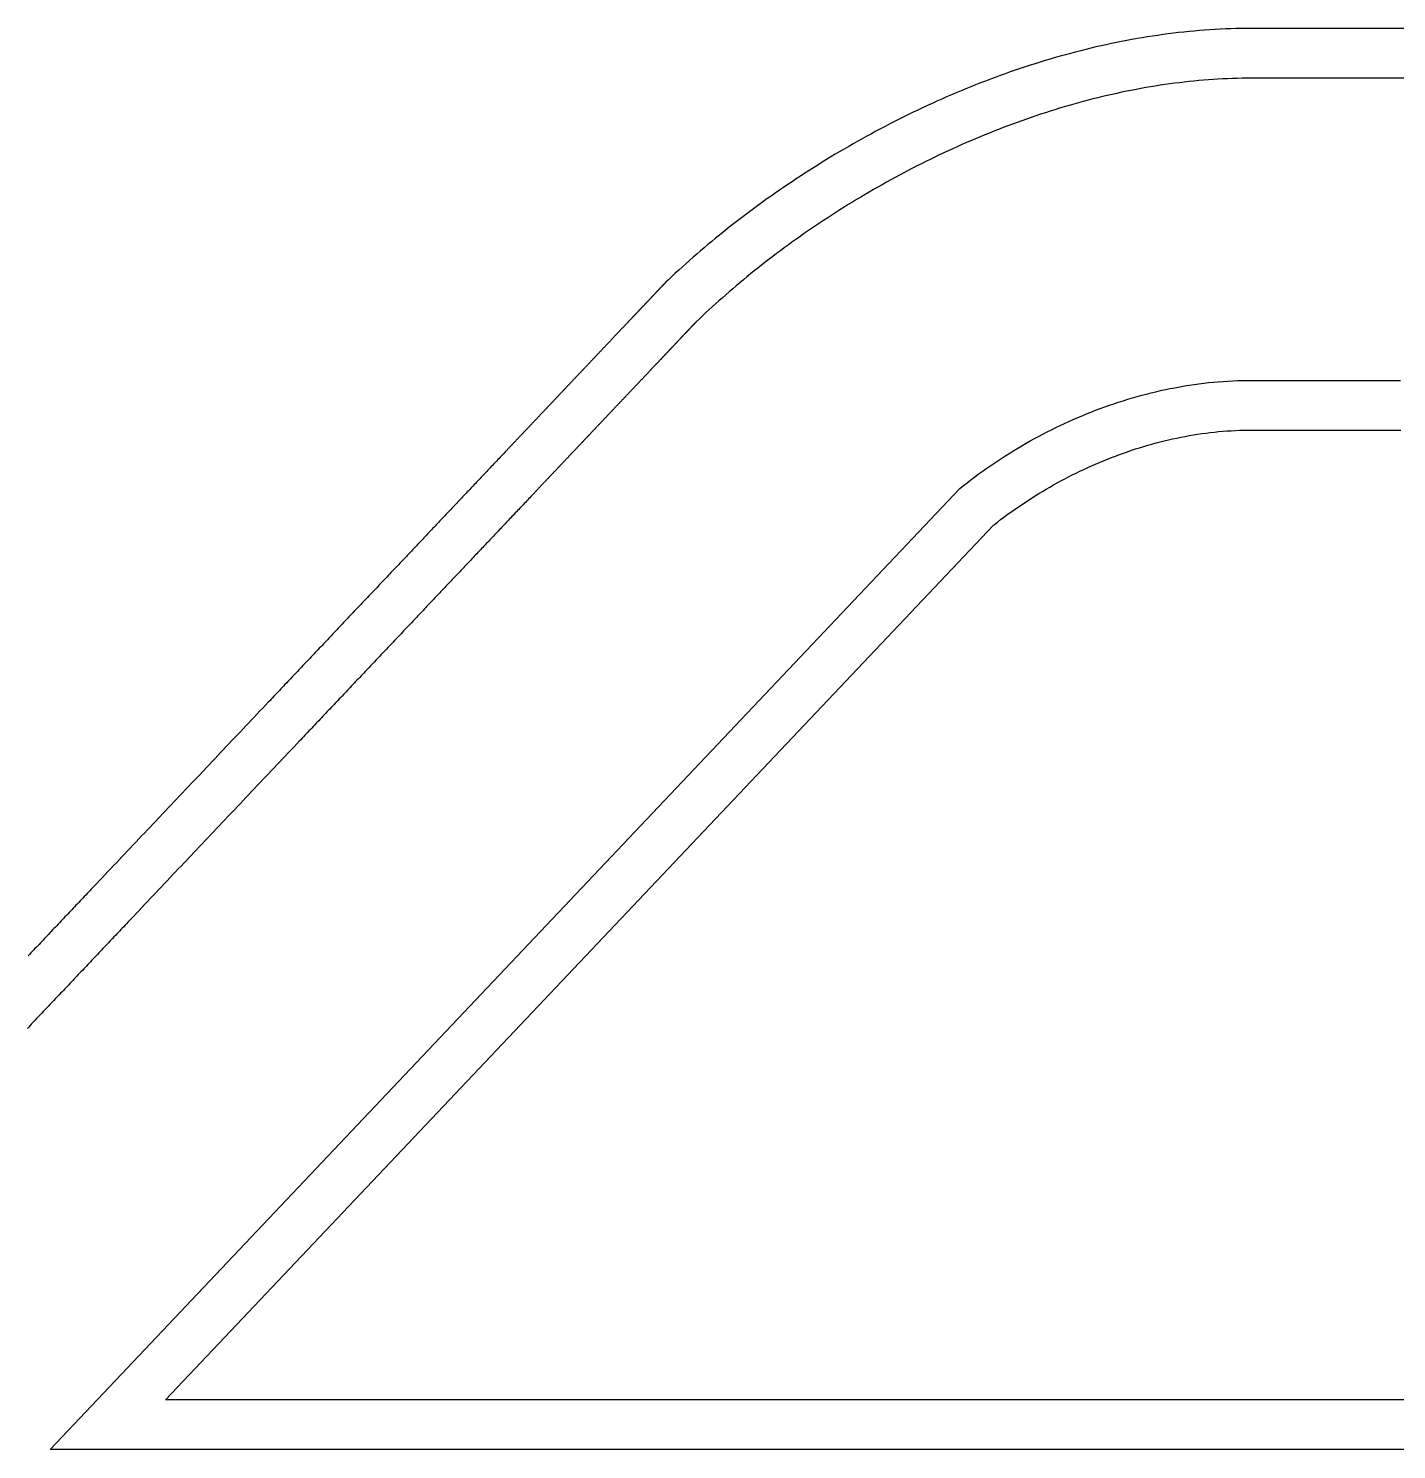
# Model space of a CAD drawing. Header units: inches. Extents: x 39 to 243, y 75 to 164.
# Drawn here: x 108.62 to 141.02, y 123.06 to 156.72 of the extents above; entities that cross this region are included whole.
import ezdxf

# ---------------------------------------------------------------- set-up
doc = ezdxf.new("R2010")
doc.units = ezdxf.units.IN
doc.header["$MEASUREMENT"] = 0

msp = doc.modelspace()

# ---------------------------------------------------------------- linework, layer by layer
at = {"color": 7}
for points in [[(154.285, 156.719), (137.589, 156.722), (137.527, 156.722), (137.465, 156.721), (137.403, 156.721), (137.342, 156.72), (137.218, 156.717), (137.094, 156.714), (136.971, 156.709), (136.847, 156.703), (136.723, 156.696), (136.6, 156.689), (136.476, 156.68), (136.353, 156.67), (136.229, 156.66), (136.106, 156.648), (135.983, 156.635), (135.859, 156.622), (135.736, 156.607), (135.613, 156.592), (135.49, 156.576), (135.367, 156.558), (135.245, 156.54), (135.122, 156.521), (134.999, 156.501), (134.877, 156.48), (134.755, 156.458), (134.633, 156.435), (134.51, 156.412), (134.389, 156.388), (134.267, 156.362), (134.145, 156.336), (134.024, 156.309), (133.902, 156.282), (133.781, 156.253), (133.66, 156.224), (133.54, 156.193), (133.419, 156.162), (133.299, 156.131), (133.178, 156.098), (133.058, 156.065), (132.938, 156.031), (132.819, 155.996), (132.699, 155.96), (132.58, 155.924), (132.461, 155.887), (132.342, 155.849), (132.224, 155.81), (132.105, 155.771), (131.987, 155.731), (131.87, 155.69), (131.752, 155.649), (131.635, 155.606), (131.518, 155.563), (131.401, 155.52), (131.284, 155.476), (131.168, 155.431), (131.052, 155.385), (130.936, 155.339), (130.821, 155.292), (130.706, 155.245), (130.591, 155.196), (130.477, 155.148), (130.363, 155.098), (130.249, 155.048), (130.135, 154.997), (130.022, 154.946), (129.909, 154.894), (129.797, 154.842), (129.684, 154.789), (129.573, 154.735), (129.461, 154.681), (129.35, 154.626), (129.239, 154.571), (129.129, 154.515), (129.019, 154.459), (128.909, 154.402), (128.8, 154.344), (128.691, 154.286), (128.583, 154.228), (128.474, 154.168), (128.367, 154.109), (128.259, 154.049), (128.153, 153.988), (128.046, 153.927), (127.94, 153.866), (127.835, 153.804), (127.729, 153.741), (127.625, 153.678), (127.52, 153.615), (127.417, 153.551), (127.313, 153.487), (127.21, 153.422), (127.108, 153.357), (127.006, 153.292), (126.904, 153.226), (126.803, 153.159), (126.703, 153.092), (126.603, 153.025), (126.503, 152.958), (126.404, 152.889), (126.306, 152.821), (126.208, 152.752), (126.11, 152.683), (126.013, 152.614), (125.917, 152.544), (125.821, 152.473), (125.725, 152.403), (125.631, 152.332), (125.536, 152.26), (125.443, 152.189), (125.349, 152.117), (125.257, 152.044), (125.165, 151.972), (125.073, 151.899), (124.982, 151.825), (124.892, 151.752), (124.802, 151.678), (124.713, 151.604), (124.625, 151.529), (124.537, 151.454), (124.45, 151.379), (124.363, 151.304), (124.277, 151.228), (124.192, 151.153), (124.107, 151.076), (124.023, 151), (123.939, 150.923), (123.856, 150.847), (123.774, 150.769), (123.713, 150.711), (123.712, 150.711), (123.712, 150.711), (123.712, 150.711), (123.712, 150.71), (123.711, 150.71), (123.711, 150.71), (123.711, 150.709), (123.71, 150.709), (123.71, 150.708), (123.71, 150.708), (123.709, 150.707), (123.709, 150.707), (123.708, 150.706), (123.707, 150.706), (123.707, 150.705), (123.706, 150.704), (123.706, 150.704), (123.705, 150.703), (123.704, 150.702), (123.703, 150.701), (123.703, 150.7), (123.702, 150.7), (123.701, 150.699), (123.7, 150.698), (123.699, 150.697), (123.698, 150.696), (123.697, 150.695), (123.696, 150.694), (123.695, 150.692), (123.694, 150.691), (123.693, 150.69), (123.692, 150.689), (123.691, 150.688), (123.689, 150.686), (123.688, 150.685), (123.687, 150.684), (123.686, 150.682), (123.684, 150.681), (123.683, 150.679), (123.681, 150.678), (123.68, 150.676), (123.679, 150.675), (123.677, 150.673), (123.676, 150.672), (123.674, 150.67), (123.672, 150.668), (123.671, 150.667), (123.669, 150.665), (123.667, 150.663), (123.666, 150.661), (123.664, 150.659), (123.662, 150.658), (123.66, 150.656), (123.659, 150.654), (123.657, 150.652), (123.655, 150.65), (123.653, 150.648), (123.651, 150.646), (123.649, 150.644), (123.647, 150.641), (123.645, 150.639), (123.643, 150.637), (123.641, 150.635), (123.639, 150.633), (123.636, 150.63), (123.634, 150.628), (123.632, 150.626), (123.63, 150.623), (123.628, 150.621), (123.625, 150.618), (123.623, 150.616), (123.62, 150.613), (123.618, 150.611), (123.616, 150.608), (123.613, 150.606), (123.611, 150.603), (123.608, 150.6), (123.606, 150.598), (123.603, 150.595), (123.6, 150.592), (123.598, 150.589), (123.595, 150.586), (123.592, 150.584), (123.59, 150.581), (123.587, 150.578), (123.584, 150.575), (123.581, 150.572), (123.578, 150.569), (123.575, 150.566), (123.573, 150.563), (123.57, 150.559), (123.567, 150.556), (123.564, 150.553), (123.561, 150.55), (123.558, 150.547), (123.554, 150.543), (123.551, 150.54), (123.548, 150.537), (123.545, 150.533), (123.542, 150.53), (123.539, 150.527), (123.535, 150.523), (123.532, 150.52), (123.529, 150.516), (123.525, 150.513), (123.522, 150.509), (123.518, 150.505), (123.515, 150.502), (123.512, 150.498), (123.508, 150.494), (123.505, 150.491), (123.501, 150.487), (123.497, 150.483), (123.494, 150.479), (123.49, 150.475), (123.486, 150.471), (123.483, 150.468), (123.479, 150.464), (123.475, 150.46), (123.471, 150.456), (123.468, 150.452), (123.464, 150.447), (123.46, 150.443), (123.456, 150.439), (123.452, 150.435), (123.448, 150.431), (123.444, 150.427), (123.44, 150.422), (123.436, 150.418), (123.432, 150.414), (123.428, 150.409), (123.424, 150.405), (123.42, 150.401), (123.415, 150.396), (123.411, 150.392), (123.407, 150.387), (123.403, 150.383), (123.398, 150.378), (123.394, 150.374), (123.39, 150.369), (123.385, 150.364), (123.381, 150.36), (123.376, 150.355), (123.372, 150.35), (123.367, 150.346), (123.363, 150.341), (123.358, 150.336), (123.354, 150.331), (123.349, 150.326), (123.345, 150.321), (123.34, 150.316), (123.335, 150.311), (123.33, 150.306), (123.326, 150.301), (123.321, 150.296), (123.316, 150.291), (123.311, 150.286), (123.306, 150.281), (123.302, 150.276), (123.297, 150.271), (123.292, 150.265), (123.287, 150.26), (123.282, 150.255), (123.277, 150.25), (123.272, 150.244), (123.267, 150.239), (123.261, 150.234), (123.256, 150.228), (123.251, 150.223), (123.246, 150.217), (123.241, 150.212), (123.236, 150.206), (123.23, 150.201), (123.225, 150.195), (123.22, 150.189), (123.214, 150.184), (123.209, 150.178), (123.204, 150.172), (123.198, 150.167), (123.193, 150.161), (123.187, 150.155), (123.182, 150.149), (123.176, 150.143), (123.171, 150.137), (123.165, 150.132), (123.159, 150.126), (123.154, 150.12), (123.148, 150.114), (123.142, 150.108), (123.137, 150.102), (123.131, 150.095), (123.125, 150.089), (123.119, 150.083), (123.114, 150.077), (123.108, 150.071), (123.102, 150.065), (123.096, 150.058), (123.09, 150.052), (123.084, 150.046), (123.078, 150.04), (123.072, 150.033), (123.066, 150.027), (123.06, 150.02), (123.054, 150.014), (123.048, 150.008), (123.042, 150.001), (123.035, 149.995), (123.029, 149.988), (123.023, 149.981), (123.017, 149.975), (123.011, 149.968), (123.004, 149.962), (122.998, 149.955), (122.992, 149.948), (122.985, 149.941), (122.979, 149.935), (122.972, 149.928), (122.966, 149.921), (122.959, 149.914), (122.953, 149.907), (122.946, 149.9), (122.94, 149.893), (122.933, 149.887), (122.927, 149.88), (122.92, 149.873), (122.913, 149.866), (122.907, 149.858), (122.9, 149.851), (122.893, 149.844), (122.887, 149.837), (122.88, 149.83), (122.873, 149.823), (122.866, 149.816), (122.859, 149.808), (122.852, 149.801), (122.846, 149.794), (122.839, 149.786), (122.832, 149.779), (122.825, 149.772), (122.818, 149.764), (122.811, 149.757), (122.804, 149.749), (122.796, 149.742), (122.789, 149.734), (122.782, 149.727), (122.775, 149.719), (122.768, 149.712), (122.761, 149.704), (122.754, 149.696), (122.746, 149.689), (122.739, 149.681), (122.732, 149.673), (122.724, 149.666), (122.717, 149.658), (122.71, 149.65), (122.702, 149.642), (122.695, 149.634), (122.687, 149.627), (122.68, 149.619), (122.672, 149.611), (122.665, 149.603), (122.657, 149.595), (122.65, 149.587), (122.642, 149.579), (122.635, 149.571), (122.627, 149.563), (122.619, 149.555), (122.612, 149.546), (122.604, 149.538), (122.596, 149.53), (122.588, 149.522), (122.581, 149.514), (122.573, 149.505), (122.565, 149.497), (122.557, 149.489), (122.549, 149.481), (122.541, 149.472), (122.533, 149.464), (122.525, 149.455), (122.517, 149.447), (122.509, 149.439), (122.501, 149.43), (122.493, 149.422), (122.485, 149.413), (122.477, 149.405), (122.469, 149.396), (122.461, 149.387), (122.453, 149.379), (122.445, 149.37), (122.436, 149.361), (122.428, 149.353), (122.42, 149.344), (122.412, 149.335), (122.403, 149.326), (122.395, 149.318), (122.387, 149.309), (122.378, 149.3), (122.37, 149.291), (122.362, 149.282), (122.353, 149.273), (122.345, 149.264), (122.336, 149.255), (122.328, 149.246), (122.319, 149.237), (122.311, 149.228), (122.302, 149.219), (122.293, 149.21), (122.285, 149.201), (122.276, 149.192), (122.268, 149.183), (122.259, 149.174), (122.25, 149.164), (122.241, 149.155), (122.233, 149.146), (122.224, 149.137), (122.215, 149.127), (122.206, 149.118), (122.197, 149.109), (122.189, 149.099), (122.18, 149.09), (122.171, 149.081), (122.162, 149.071), (122.153, 149.062), (122.144, 149.052), (122.135, 149.043), (122.126, 149.033), (122.117, 149.024), (122.108, 149.014), (122.099, 149.004), (122.09, 148.995), (122.08, 148.985), (122.071, 148.975), (122.062, 148.966), (122.053, 148.956), (122.044, 148.946), (122.034, 148.936), (122.025, 148.927), (122.016, 148.917), (122.007, 148.907), (121.997, 148.897), (121.988, 148.887), (121.978, 148.877), (121.969, 148.867), (121.96, 148.857), (121.95, 148.848), (121.941, 148.838), (121.931, 148.827), (121.922, 148.817), (121.912, 148.807), (121.903, 148.797), (121.893, 148.787), (121.884, 148.777), (121.874, 148.767), (121.864, 148.757), (121.855, 148.747), (121.845, 148.736), (121.835, 148.726), (121.826, 148.716), (121.816, 148.705), (121.806, 148.695), (121.796, 148.685), (121.786, 148.674), (121.777, 148.664), (121.767, 148.654), (121.757, 148.643), (121.747, 148.633), (121.737, 148.622), (121.727, 148.612), (121.717, 148.601), (121.707, 148.591), (121.697, 148.58), (121.687, 148.57), (121.677, 148.559), (121.667, 148.549), (121.657, 148.538), (121.647, 148.527), (121.637, 148.517), (121.627, 148.506), (121.617, 148.495), (121.607, 148.484), (121.596, 148.474), (121.586, 148.463), (121.576, 148.452), (121.566, 148.441), (121.555, 148.43), (121.545, 148.419), (121.535, 148.409), (121.524, 148.398), (121.514, 148.387), (121.504, 148.376), (121.493, 148.365), (121.483, 148.354), (121.472, 148.343), (121.462, 148.332), (121.452, 148.321), (121.441, 148.309), (121.431, 148.298), (121.42, 148.287), (121.409, 148.276), (121.399, 148.265), (121.388, 148.254), (121.378, 148.242), (121.367, 148.231), (121.356, 148.22), (121.346, 148.209), (121.335, 148.197), (121.324, 148.186), (121.314, 148.175), (121.303, 148.163), (121.292, 148.152), (121.281, 148.141), (121.27, 148.129), (121.26, 148.118), (121.249, 148.106), (121.238, 148.095), (121.227, 148.083), (121.216, 148.072), (121.205, 148.06), (121.194, 148.049), (121.183, 148.037), (121.172, 148.025), (121.161, 148.014), (121.15, 148.002), (121.139, 147.991), (121.128, 147.979), (121.117, 147.967), (121.106, 147.955), (121.095, 147.944), (121.084, 147.932), (121.073, 147.92), (121.061, 147.908), (121.05, 147.897), (121.039, 147.885), (121.028, 147.873), (121.017, 147.861), (121.005, 147.849), (120.994, 147.837), (120.983, 147.825), (120.971, 147.813), (120.96, 147.801), (120.949, 147.789), (120.937, 147.777), (120.926, 147.765), (120.914, 147.753), (120.903, 147.741), (120.892, 147.729), (120.88, 147.717), (120.869, 147.705), (120.857, 147.693), (120.846, 147.68), (120.834, 147.668), (120.823, 147.656), (120.811, 147.644), (120.799, 147.631), (120.788, 147.619), (120.776, 147.607), (120.764, 147.595), (120.753, 147.582), (120.741, 147.57), (120.729, 147.558), (120.718, 147.545), (120.706, 147.533), (120.694, 147.52), (120.682, 147.508), (120.671, 147.495), (120.659, 147.483), (120.647, 147.47), (120.635, 147.458), (120.623, 147.445), (120.611, 147.433), (120.599, 147.42), (120.588, 147.408), (120.576, 147.395), (120.564, 147.382), (120.552, 147.37), (120.54, 147.357), (120.528, 147.344), (120.516, 147.332), (120.504, 147.319), (120.492, 147.306), (120.48, 147.294), (120.467, 147.281), (120.455, 147.268), (120.443, 147.255), (120.431, 147.242), (120.419, 147.23), (120.407, 147.217), (120.395, 147.204), (120.382, 147.191), (120.37, 147.178), (120.358, 147.165), (120.346, 147.152), (120.333, 147.139), (120.321, 147.126), (120.309, 147.113), (120.296, 147.1), (120.284, 147.087), (120.272, 147.074), (120.259, 147.061), (120.247, 147.048), (120.235, 147.035), (120.222, 147.022), (120.21, 147.008), (120.197, 146.995), (120.185, 146.982), (120.172, 146.969), (120.16, 146.956), (120.147, 146.942), (120.135, 146.929), (120.122, 146.916), (120.11, 146.903), (120.097, 146.889), (120.084, 146.876), (120.072, 146.863), (120.059, 146.849), (120.046, 146.836), (120.034, 146.823), (120.021, 146.809), (120.008, 146.796), (119.996, 146.782), (119.983, 146.769), (119.97, 146.755), (119.957, 146.742), (119.945, 146.728), (119.932, 146.715), (119.919, 146.701), (119.906, 146.688), (119.893, 146.674), (119.868, 146.647), (119.842, 146.62), (119.816, 146.592), (119.79, 146.565), (119.764, 146.538), (119.738, 146.51), (119.712, 146.482), (119.686, 146.455), (119.659, 146.427), (119.633, 146.399), (119.607, 146.371), (119.58, 146.344), (119.554, 146.316), (119.527, 146.288), (119.501, 146.259), (119.474, 146.231), (119.447, 146.203), (119.421, 146.175), (119.394, 146.147), (119.367, 146.118), (119.34, 146.09), (119.313, 146.061), (119.286, 146.033), (119.259, 146.004), (119.232, 145.975), (119.205, 145.946), (119.177, 145.918), (119.15, 145.889), (119.123, 145.86), (119.095, 145.831), (119.068, 145.802), (119.04, 145.773), (119.012, 145.743), (118.985, 145.714), (118.957, 145.685), (118.929, 145.656), (118.901, 145.626), (118.874, 145.597), (118.846, 145.567), (118.818, 145.538), (118.79, 145.508), (118.761, 145.478), (118.733, 145.449), (118.705, 145.419), (118.677, 145.389), (118.649, 145.359), (118.62, 145.329), (118.592, 145.299), (118.563, 145.269), (118.535, 145.239), (118.506, 145.209), (118.478, 145.179), (118.449, 145.148), (118.42, 145.118), (118.392, 145.088), (118.363, 145.057), (118.334, 145.027), (118.305, 144.996), (118.276, 144.966), (118.247, 144.935), (118.218, 144.904), (118.189, 144.874), (118.16, 144.843), (118.131, 144.812), (118.101, 144.781), (118.072, 144.75), (118.043, 144.719), (118.014, 144.688), (117.984, 144.657), (117.955, 144.626), (117.925, 144.595), (117.896, 144.564), (117.866, 144.532), (117.836, 144.501), (117.807, 144.47), (117.777, 144.438), (117.747, 144.407), (117.717, 144.375), (117.688, 144.344), (117.658, 144.312), (117.628, 144.281), (117.598, 144.249), (117.568, 144.217), (117.538, 144.186), (117.508, 144.154), (117.477, 144.122), (117.447, 144.09), (117.417, 144.058), (117.387, 144.026), (117.356, 143.994), (117.326, 143.962), (117.296, 143.93), (117.265, 143.898), (117.235, 143.866), (117.204, 143.833), (117.174, 143.801), (117.143, 143.769), (117.113, 143.736), (117.082, 143.704), (117.051, 143.672), (117.021, 143.639), (116.99, 143.607), (116.959, 143.574), (116.928, 143.542), (116.897, 143.509), (116.866, 143.476), (116.835, 143.444), (116.804, 143.411), (116.773, 143.378), (116.742, 143.345), (116.711, 143.312), (116.68, 143.28), (116.649, 143.247), (116.618, 143.214), (116.586, 143.181), (116.555, 143.148), (116.524, 143.115), (116.493, 143.081), (116.461, 143.048), (116.43, 143.015), (116.398, 142.982), (116.367, 142.949), (116.335, 142.916), (116.304, 142.882), (116.272, 142.849), (116.241, 142.816), (116.209, 142.782), (116.178, 142.749), (116.146, 142.715), (116.114, 142.682), (116.082, 142.648), (116.051, 142.615), (116.019, 142.581), (115.987, 142.547), (115.955, 142.514), (115.923, 142.48), (115.891, 142.446), (115.86, 142.413), (115.828, 142.379), (115.796, 142.345), (115.764, 142.311), (115.732, 142.277), (115.699, 142.244), (115.667, 142.21), (115.635, 142.176), (115.603, 142.142), (115.571, 142.108), (115.539, 142.074), (115.506, 142.04), (115.474, 142.006), (115.442, 141.972), (115.41, 141.937), (115.377, 141.903), (115.345, 141.869), (115.313, 141.835), (115.28, 141.801), (115.248, 141.766), (115.215, 141.732), (115.183, 141.698), (115.15, 141.664), (115.118, 141.629), (115.085, 141.595), (115.053, 141.561), (115.02, 141.526), (114.988, 141.492), (114.955, 141.457), (114.922, 141.423), (114.89, 141.388), (114.857, 141.354), (114.824, 141.319), (114.792, 141.285), (114.759, 141.25), (114.726, 141.215), (114.693, 141.181), (114.661, 141.146), (114.628, 141.112), (114.595, 141.077), (114.562, 141.042), (114.529, 141.007), (114.496, 140.973), (114.463, 140.938), (114.431, 140.903), (114.398, 140.868), (114.365, 140.834), (114.332, 140.799), (114.299, 140.764), (114.233, 140.694), (114.167, 140.624), (114.101, 140.555), (114.034, 140.485), (113.968, 140.415), (113.902, 140.345), (113.836, 140.275), (113.769, 140.205), (113.703, 140.134), (113.636, 140.064), (113.57, 139.994), (113.503, 139.924), (113.437, 139.853), (113.37, 139.783), (113.303, 139.713), (113.237, 139.642), (113.17, 139.572), (113.103, 139.501), (113.036, 139.431), (112.97, 139.36), (112.903, 139.289), (112.836, 139.219), (112.769, 139.148), (112.635, 139.007), (112.502, 138.866), (112.234, 138.583), (112.1, 138.442), (111.966, 138.3), (111.833, 138.159), (111.699, 138.018), (111.632, 137.947), (111.565, 137.877), (111.498, 137.806), (111.432, 137.735), (111.365, 137.665), (111.298, 137.595), (111.232, 137.524), (111.165, 137.454), (111.098, 137.383), (111.032, 137.313), (110.965, 137.243), (110.899, 137.172), (110.832, 137.102), (110.766, 137.032), (110.699, 136.962), (110.633, 136.892), (110.567, 136.822), (110.501, 136.752), (110.434, 136.682), (110.368, 136.612), (110.302, 136.542), (110.236, 136.473), (110.203, 136.438), (110.17, 136.403), (110.137, 136.368), (110.104, 136.333), (110.072, 136.299), (110.039, 136.264), (110.006, 136.229), (109.973, 136.195), (109.94, 136.16), (109.907, 136.125), (109.874, 136.091), (109.842, 136.056), (109.809, 136.021), (109.776, 135.987), (109.743, 135.952), (109.711, 135.918), (109.678, 135.883), (109.645, 135.849), (109.613, 135.814), (109.58, 135.78), (109.547, 135.745), (109.515, 135.711), (109.482, 135.676), (109.45, 135.642), (109.417, 135.608), (109.385, 135.573), (109.352, 135.539), (109.32, 135.505), (109.287, 135.47), (109.255, 135.436), (109.222, 135.402), (109.19, 135.368), (109.158, 135.334), (109.125, 135.299), (109.093, 135.265), (109.061, 135.231), (109.029, 135.197), (108.996, 135.163), (108.964, 135.129), (108.932, 135.095), (108.9, 135.061), (108.868, 135.027), (108.836, 134.993), (108.804, 134.959), (108.772, 134.926), (108.74, 134.892), (108.708, 134.858), (108.676, 134.824), (108.644, 134.791), (108.612, 134.757)], [(155.43, 155.54), (137.589, 155.543), (137.475, 155.543), (137.362, 155.541), (137.248, 155.539), (137.134, 155.535), (137.02, 155.531), (136.906, 155.526), (136.792, 155.52), (136.678, 155.513), (136.564, 155.504), (136.45, 155.496), (136.336, 155.486), (136.221, 155.475), (136.107, 155.463), (135.993, 155.451), (135.879, 155.437), (135.765, 155.423), (135.65, 155.408), (135.536, 155.392), (135.422, 155.375), (135.308, 155.357), (135.194, 155.338), (135.08, 155.319), (134.966, 155.298), (134.852, 155.277), (134.738, 155.255), (134.624, 155.232), (134.51, 155.209), (134.396, 155.184), (134.283, 155.159), (134.169, 155.133), (134.056, 155.106), (133.943, 155.079), (133.829, 155.051), (133.716, 155.021), (133.603, 154.992), (133.49, 154.961), (133.378, 154.93), (133.265, 154.898), (133.152, 154.865), (133.04, 154.831), (132.928, 154.797), (132.816, 154.762), (132.704, 154.726), (132.592, 154.69), (132.481, 154.653), (132.37, 154.615), (132.258, 154.576), (132.147, 154.537), (132.037, 154.497), (131.926, 154.457), (131.816, 154.416), (131.706, 154.374), (131.596, 154.331), (131.486, 154.288), (131.377, 154.245), (131.268, 154.2), (131.159, 154.155), (131.05, 154.11), (130.941, 154.063), (130.833, 154.017), (130.725, 153.969), (130.618, 153.921), (130.51, 153.873), (130.403, 153.824), (130.297, 153.774), (130.19, 153.724), (130.084, 153.673), (129.978, 153.621), (129.873, 153.569), (129.768, 153.517), (129.663, 153.464), (129.558, 153.41), (129.454, 153.356), (129.35, 153.302), (129.247, 153.247), (129.144, 153.191), (129.041, 153.135), (128.939, 153.078), (128.837, 153.021), (128.735, 152.964), (128.634, 152.906), (128.533, 152.847), (128.432, 152.788), (128.332, 152.729), (128.233, 152.669), (128.134, 152.609), (128.035, 152.548), (127.937, 152.487), (127.839, 152.425), (127.741, 152.363), (127.644, 152.301), (127.548, 152.238), (127.452, 152.175), (127.356, 152.112), (127.261, 152.048), (127.166, 151.983), (127.072, 151.919), (126.978, 151.854), (126.885, 151.788), (126.792, 151.722), (126.7, 151.656), (126.608, 151.59), (126.517, 151.523), (126.427, 151.456), (126.337, 151.389), (126.247, 151.321), (126.158, 151.253), (126.07, 151.185), (125.982, 151.116), (125.894, 151.047), (125.808, 150.978), (125.721, 150.908), (125.636, 150.839), (125.551, 150.769), (125.466, 150.698), (125.382, 150.628), (125.299, 150.557), (125.216, 150.486), (125.134, 150.415), (125.053, 150.343), (124.972, 150.272), (124.892, 150.2), (124.813, 150.128), (124.734, 150.055), (124.655, 149.983), (124.578, 149.91), (124.501, 149.837), (124.425, 149.764), (124.425, 149.764), (124.425, 149.764), (124.424, 149.764), (124.424, 149.764), (124.424, 149.763), (124.424, 149.763), (124.423, 149.763), (124.423, 149.762), (124.423, 149.762), (124.422, 149.762), (124.422, 149.761), (124.421, 149.761), (124.421, 149.76), (124.42, 149.759), (124.42, 149.759), (124.419, 149.758), (124.418, 149.758), (124.418, 149.757), (124.417, 149.756), (124.416, 149.755), (124.416, 149.755), (124.415, 149.754), (124.414, 149.753), (124.413, 149.752), (124.412, 149.751), (124.411, 149.75), (124.41, 149.749), (124.409, 149.748), (124.408, 149.747), (124.407, 149.746), (124.406, 149.745), (124.405, 149.743), (124.404, 149.742), (124.403, 149.741), (124.402, 149.74), (124.4, 149.738), (124.399, 149.737), (124.398, 149.736), (124.397, 149.734), (124.395, 149.733), (124.394, 149.731), (124.392, 149.73), (124.391, 149.728), (124.389, 149.727), (124.388, 149.725), (124.386, 149.723), (124.385, 149.722), (124.383, 149.72), (124.382, 149.718), (124.38, 149.717), (124.378, 149.715), (124.376, 149.713), (124.375, 149.711), (124.373, 149.709), (124.371, 149.707), (124.369, 149.705), (124.367, 149.703), (124.365, 149.701), (124.363, 149.699), (124.361, 149.697), (124.359, 149.695), (124.357, 149.693), (124.355, 149.691), (124.353, 149.688), (124.351, 149.686), (124.349, 149.684), (124.347, 149.681), (124.345, 149.679), (124.342, 149.677), (124.34, 149.674), (124.338, 149.672), (124.335, 149.669), (124.333, 149.667), (124.331, 149.664), (124.328, 149.662), (124.326, 149.659), (124.323, 149.656), (124.321, 149.654), (124.318, 149.651), (124.315, 149.648), (124.313, 149.646), (124.31, 149.643), (124.308, 149.64), (124.305, 149.637), (124.302, 149.634), (124.299, 149.631), (124.297, 149.628), (124.294, 149.625), (124.291, 149.622), (124.288, 149.619), (124.285, 149.616), (124.282, 149.613), (124.279, 149.61), (124.276, 149.607), (124.273, 149.604), (124.27, 149.6), (124.267, 149.597), (124.264, 149.594), (124.261, 149.59), (124.258, 149.587), (124.254, 149.584), (124.251, 149.58), (124.248, 149.577), (124.245, 149.573), (124.241, 149.57), (124.238, 149.566), (124.235, 149.563), (124.231, 149.559), (124.228, 149.555), (124.224, 149.552), (124.221, 149.548), (124.217, 149.544), (124.214, 149.541), (124.21, 149.537), (124.206, 149.533), (124.203, 149.529), (124.199, 149.525), (124.195, 149.521), (124.192, 149.517), (124.188, 149.513), (124.184, 149.509), (124.18, 149.505), (124.176, 149.501), (124.173, 149.497), (124.169, 149.493), (124.165, 149.489), (124.161, 149.485), (124.157, 149.48), (124.153, 149.476), (124.149, 149.472), (124.145, 149.468), (124.141, 149.463), (124.136, 149.459), (124.132, 149.455), (124.128, 149.45), (124.124, 149.446), (124.12, 149.441), (124.115, 149.437), (124.111, 149.432), (124.107, 149.428), (124.102, 149.423), (124.098, 149.418), (124.094, 149.414), (124.089, 149.409), (124.085, 149.404), (124.08, 149.399), (124.076, 149.395), (124.071, 149.39), (124.067, 149.385), (124.062, 149.38), (124.057, 149.375), (124.053, 149.37), (124.048, 149.365), (124.043, 149.36), (124.039, 149.355), (124.034, 149.35), (124.029, 149.345), (124.024, 149.34), (124.019, 149.335), (124.014, 149.33), (124.009, 149.325), (124.005, 149.319), (124, 149.314), (123.995, 149.309), (123.99, 149.304), (123.985, 149.298), (123.979, 149.293), (123.974, 149.288), (123.969, 149.282), (123.964, 149.277), (123.959, 149.271), (123.954, 149.266), (123.948, 149.26), (123.943, 149.255), (123.938, 149.249), (123.933, 149.243), (123.927, 149.238), (123.922, 149.232), (123.916, 149.226), (123.911, 149.221), (123.906, 149.215), (123.9, 149.209), (123.895, 149.203), (123.889, 149.197), (123.884, 149.192), (123.878, 149.186), (123.872, 149.18), (123.867, 149.174), (123.861, 149.168), (123.855, 149.162), (123.85, 149.156), (123.844, 149.15), (123.838, 149.144), (123.832, 149.137), (123.827, 149.131), (123.821, 149.125), (123.815, 149.119), (123.809, 149.113), (123.803, 149.106), (123.797, 149.1), (123.791, 149.094), (123.785, 149.087), (123.779, 149.081), (123.773, 149.075), (123.767, 149.068), (123.761, 149.062), (123.755, 149.055), (123.748, 149.049), (123.742, 149.042), (123.736, 149.036), (123.73, 149.029), (123.724, 149.022), (123.717, 149.016), (123.711, 149.009), (123.705, 149.002), (123.698, 148.996), (123.692, 148.989), (123.685, 148.982), (123.679, 148.975), (123.673, 148.968), (123.666, 148.962), (123.659, 148.955), (123.653, 148.948), (123.646, 148.941), (123.64, 148.934), (123.633, 148.927), (123.627, 148.92), (123.62, 148.913), (123.613, 148.906), (123.606, 148.899), (123.6, 148.891), (123.593, 148.884), (123.586, 148.877), (123.579, 148.87), (123.572, 148.863), (123.566, 148.855), (123.559, 148.848), (123.552, 148.841), (123.545, 148.833), (123.538, 148.826), (123.531, 148.819), (123.524, 148.811), (123.517, 148.804), (123.51, 148.796), (123.503, 148.789), (123.495, 148.781), (123.488, 148.774), (123.481, 148.766), (123.474, 148.759), (123.467, 148.751), (123.459, 148.743), (123.452, 148.736), (123.445, 148.728), (123.438, 148.72), (123.43, 148.712), (123.423, 148.705), (123.415, 148.697), (123.408, 148.689), (123.401, 148.681), (123.393, 148.673), (123.386, 148.665), (123.378, 148.657), (123.371, 148.649), (123.363, 148.641), (123.355, 148.633), (123.348, 148.625), (123.34, 148.617), (123.333, 148.609), (123.325, 148.601), (123.317, 148.593), (123.309, 148.585), (123.302, 148.576), (123.294, 148.568), (123.286, 148.56), (123.278, 148.552), (123.27, 148.543), (123.263, 148.535), (123.255, 148.527), (123.247, 148.518), (123.239, 148.51), (123.231, 148.502), (123.223, 148.493), (123.215, 148.485), (123.207, 148.476), (123.199, 148.468), (123.191, 148.459), (123.183, 148.451), (123.174, 148.442), (123.166, 148.433), (123.158, 148.425), (123.15, 148.416), (123.142, 148.407), (123.133, 148.399), (123.125, 148.39), (123.117, 148.381), (123.108, 148.372), (123.1, 148.363), (123.092, 148.355), (123.083, 148.346), (123.075, 148.337), (123.067, 148.328), (123.058, 148.319), (123.05, 148.31), (123.041, 148.301), (123.033, 148.292), (123.024, 148.283), (123.015, 148.274), (123.007, 148.265), (122.998, 148.256), (122.99, 148.247), (122.981, 148.238), (122.972, 148.228), (122.964, 148.219), (122.955, 148.21), (122.946, 148.201), (122.937, 148.191), (122.929, 148.182), (122.92, 148.173), (122.911, 148.163), (122.902, 148.154), (122.893, 148.145), (122.884, 148.135), (122.875, 148.126), (122.866, 148.116), (122.857, 148.107), (122.848, 148.097), (122.839, 148.088), (122.83, 148.078), (122.821, 148.069), (122.812, 148.059), (122.803, 148.049), (122.794, 148.04), (122.785, 148.03), (122.776, 148.02), (122.766, 148.011), (122.757, 148.001), (122.748, 147.991), (122.739, 147.981), (122.729, 147.972), (122.72, 147.962), (122.711, 147.952), (122.701, 147.942), (122.692, 147.932), (122.683, 147.922), (122.673, 147.912), (122.664, 147.902), (122.654, 147.892), (122.645, 147.882), (122.635, 147.872), (122.626, 147.862), (122.616, 147.852), (122.607, 147.842), (122.597, 147.832), (122.588, 147.822), (122.578, 147.812), (122.568, 147.801), (122.559, 147.791), (122.549, 147.781), (122.539, 147.771), (122.529, 147.76), (122.52, 147.75), (122.51, 147.74), (122.5, 147.729), (122.49, 147.719), (122.48, 147.709), (122.471, 147.698), (122.461, 147.688), (122.451, 147.677), (122.441, 147.667), (122.431, 147.656), (122.421, 147.646), (122.411, 147.635), (122.401, 147.625), (122.391, 147.614), (122.381, 147.604), (122.371, 147.593), (122.361, 147.582), (122.351, 147.572), (122.341, 147.561), (122.33, 147.55), (122.32, 147.539), (122.31, 147.529), (122.3, 147.518), (122.29, 147.507), (122.279, 147.496), (122.269, 147.485), (122.259, 147.474), (122.249, 147.464), (122.238, 147.453), (122.228, 147.442), (122.217, 147.431), (122.207, 147.42), (122.197, 147.409), (122.186, 147.398), (122.176, 147.387), (122.165, 147.376), (122.155, 147.365), (122.144, 147.353), (122.134, 147.342), (122.123, 147.331), (122.113, 147.32), (122.102, 147.309), (122.091, 147.298), (122.081, 147.286), (122.07, 147.275), (122.06, 147.264), (122.049, 147.253), (122.038, 147.241), (122.027, 147.23), (122.017, 147.219), (122.006, 147.207), (121.995, 147.196), (121.984, 147.184), (121.973, 147.173), (121.963, 147.161), (121.952, 147.15), (121.941, 147.139), (121.93, 147.127), (121.919, 147.115), (121.908, 147.104), (121.897, 147.092), (121.886, 147.081), (121.875, 147.069), (121.864, 147.057), (121.853, 147.046), (121.842, 147.034), (121.831, 147.022), (121.82, 147.011), (121.809, 146.999), (121.798, 146.987), (121.787, 146.975), (121.775, 146.964), (121.764, 146.952), (121.753, 146.94), (121.742, 146.928), (121.731, 146.916), (121.719, 146.904), (121.708, 146.892), (121.697, 146.88), (121.685, 146.869), (121.674, 146.857), (121.663, 146.845), (121.651, 146.833), (121.64, 146.82), (121.628, 146.808), (121.617, 146.796), (121.606, 146.784), (121.594, 146.772), (121.583, 146.76), (121.571, 146.748), (121.56, 146.736), (121.548, 146.724), (121.537, 146.711), (121.525, 146.699), (121.513, 146.687), (121.502, 146.675), (121.49, 146.662), (121.479, 146.65), (121.467, 146.638), (121.455, 146.625), (121.443, 146.613), (121.432, 146.601), (121.42, 146.588), (121.408, 146.576), (121.397, 146.563), (121.385, 146.551), (121.373, 146.538), (121.361, 146.526), (121.349, 146.513), (121.337, 146.501), (121.326, 146.488), (121.314, 146.476), (121.302, 146.463), (121.29, 146.451), (121.278, 146.438), (121.266, 146.425), (121.254, 146.413), (121.242, 146.4), (121.23, 146.387), (121.218, 146.375), (121.206, 146.362), (121.194, 146.349), (121.182, 146.336), (121.17, 146.324), (121.157, 146.311), (121.145, 146.298), (121.133, 146.285), (121.121, 146.272), (121.109, 146.259), (121.097, 146.246), (121.084, 146.234), (121.072, 146.221), (121.06, 146.208), (121.048, 146.195), (121.035, 146.182), (121.023, 146.169), (121.011, 146.156), (120.998, 146.143), (120.986, 146.13), (120.974, 146.117), (120.961, 146.103), (120.949, 146.09), (120.936, 146.077), (120.924, 146.064), (120.912, 146.051), (120.899, 146.038), (120.887, 146.025), (120.874, 146.011), (120.862, 145.998), (120.849, 145.985), (120.836, 145.972), (120.824, 145.958), (120.811, 145.945), (120.799, 145.932), (120.786, 145.918), (120.773, 145.905), (120.761, 145.892), (120.748, 145.878), (120.735, 145.865), (120.723, 145.851), (120.71, 145.838), (120.697, 145.825), (120.685, 145.811), (120.672, 145.798), (120.659, 145.784), (120.646, 145.771), (120.633, 145.757), (120.621, 145.744), (120.608, 145.73), (120.595, 145.716), (120.569, 145.689), (120.543, 145.662), (120.517, 145.635), (120.491, 145.607), (120.465, 145.58), (120.439, 145.552), (120.413, 145.525), (120.387, 145.497), (120.361, 145.469), (120.335, 145.441), (120.308, 145.413), (120.282, 145.386), (120.255, 145.358), (120.229, 145.329), (120.202, 145.301), (120.175, 145.273), (120.149, 145.245), (120.122, 145.217), (120.095, 145.188), (120.068, 145.16), (120.041, 145.131), (120.014, 145.103), (119.987, 145.074), (119.96, 145.046), (119.933, 145.017), (119.906, 144.988), (119.878, 144.959), (119.851, 144.93), (119.823, 144.901), (119.796, 144.872), (119.768, 144.843), (119.741, 144.814), (119.713, 144.785), (119.686, 144.756), (119.658, 144.726), (119.63, 144.697), (119.602, 144.668), (119.574, 144.638), (119.546, 144.609), (119.518, 144.579), (119.49, 144.549), (119.462, 144.52), (119.434, 144.49), (119.406, 144.46), (119.378, 144.43), (119.349, 144.4), (119.321, 144.37), (119.292, 144.34), (119.264, 144.31), (119.235, 144.28), (119.207, 144.25), (119.178, 144.22), (119.15, 144.19), (119.121, 144.159), (119.092, 144.129), (119.063, 144.098), (119.034, 144.068), (119.006, 144.037), (118.977, 144.007), (118.948, 143.976), (118.919, 143.945), (118.889, 143.915), (118.86, 143.884), (118.831, 143.853), (118.802, 143.822), (118.773, 143.791), (118.743, 143.76), (118.714, 143.729), (118.684, 143.698), (118.655, 143.667), (118.626, 143.636), (118.596, 143.605), (118.566, 143.573), (118.537, 143.542), (118.507, 143.511), (118.477, 143.479), (118.448, 143.448), (118.418, 143.416), (118.388, 143.385), (118.358, 143.353), (118.328, 143.322), (118.298, 143.29), (118.268, 143.258), (118.238, 143.226), (118.208, 143.195), (118.178, 143.163), (118.147, 143.131), (118.117, 143.099), (118.087, 143.067), (118.057, 143.035), (118.026, 143.003), (117.996, 142.971), (117.965, 142.939), (117.935, 142.906), (117.904, 142.874), (117.874, 142.842), (117.843, 142.81), (117.813, 142.777), (117.782, 142.745), (117.751, 142.712), (117.721, 142.68), (117.69, 142.647), (117.659, 142.615), (117.628, 142.582), (117.597, 142.55), (117.566, 142.517), (117.535, 142.484), (117.504, 142.452), (117.473, 142.419), (117.442, 142.386), (117.411, 142.353), (117.38, 142.32), (117.349, 142.287), (117.318, 142.254), (117.286, 142.221), (117.255, 142.188), (117.224, 142.155), (117.193, 142.122), (117.161, 142.089), (117.13, 142.056), (117.098, 142.023), (117.067, 141.989), (117.035, 141.956), (117.004, 141.923), (116.972, 141.89), (116.941, 141.856), (116.909, 141.823), (116.878, 141.789), (116.846, 141.756), (116.814, 141.722), (116.782, 141.689), (116.751, 141.655), (116.719, 141.622), (116.687, 141.588), (116.655, 141.554), (116.623, 141.521), (116.591, 141.487), (116.559, 141.453), (116.528, 141.42), (116.496, 141.386), (116.464, 141.352), (116.431, 141.318), (116.399, 141.284), (116.367, 141.25), (116.335, 141.216), (116.303, 141.182), (116.271, 141.148), (116.239, 141.114), (116.206, 141.08), (116.174, 141.046), (116.142, 141.012), (116.11, 140.978), (116.077, 140.944), (116.045, 140.91), (116.013, 140.876), (115.98, 140.841), (115.948, 140.807), (115.915, 140.773), (115.883, 140.739), (115.85, 140.704), (115.818, 140.67), (115.785, 140.636), (115.753, 140.601), (115.72, 140.567), (115.688, 140.532), (115.655, 140.498), (115.622, 140.463), (115.59, 140.429), (115.557, 140.394), (115.524, 140.36), (115.492, 140.325), (115.459, 140.291), (115.426, 140.256), (115.393, 140.222), (115.361, 140.187), (115.328, 140.152), (115.295, 140.118), (115.262, 140.083), (115.229, 140.048), (115.196, 140.014), (115.164, 139.979), (115.131, 139.944), (115.098, 139.909), (115.065, 139.874), (115.032, 139.84), (114.966, 139.77), (114.9, 139.7), (114.834, 139.63), (114.768, 139.561), (114.702, 139.491), (114.635, 139.421), (114.569, 139.351), (114.503, 139.281), (114.436, 139.211), (114.37, 139.14), (114.303, 139.07), (114.237, 139), (114.17, 138.93), (114.104, 138.859), (114.037, 138.789), (113.971, 138.719), (113.904, 138.648), (113.837, 138.578), (113.77, 138.507), (113.704, 138.437), (113.637, 138.366), (113.57, 138.296), (113.503, 138.225), (113.37, 138.084), (113.236, 137.943), (112.968, 137.66), (112.835, 137.519), (112.701, 137.377), (112.567, 137.236), (112.434, 137.095), (112.367, 137.025), (112.3, 136.954), (112.233, 136.883), (112.167, 136.813), (112.1, 136.743), (112.033, 136.672), (111.966, 136.602), (111.9, 136.531), (111.833, 136.461), (111.767, 136.391), (111.7, 136.32), (111.634, 136.25), (111.567, 136.18), (111.501, 136.11), (111.435, 136.04), (111.368, 135.97), (111.302, 135.9), (111.236, 135.83), (111.17, 135.76), (111.104, 135.69), (111.038, 135.62), (110.972, 135.551), (110.939, 135.516), (110.906, 135.481), (110.873, 135.446), (110.84, 135.412), (110.807, 135.377), (110.774, 135.342), (110.741, 135.307), (110.708, 135.273), (110.676, 135.238), (110.643, 135.203), (110.61, 135.169), (110.577, 135.134), (110.544, 135.1), (110.512, 135.065), (110.479, 135.03), (110.446, 134.996), (110.414, 134.961), (110.381, 134.927), (110.348, 134.892), (110.316, 134.858), (110.283, 134.824), (110.25, 134.789), (110.218, 134.755), (110.185, 134.72), (110.153, 134.686), (110.12, 134.652), (110.088, 134.617), (110.055, 134.583), (110.023, 134.549), (109.991, 134.515), (109.958, 134.48), (109.926, 134.446), (109.894, 134.412), (109.861, 134.378), (109.829, 134.344), (109.797, 134.31), (109.764, 134.276), (109.732, 134.242), (109.7, 134.208), (109.668, 134.174), (109.636, 134.14), (109.604, 134.106), (109.572, 134.072), (109.54, 134.038), (109.508, 134.004), (109.476, 133.971), (109.444, 133.937), (109.412, 133.903), (109.38, 133.869), (109.348, 133.836), (109.316, 133.802), (109.284, 133.768), (109.252, 133.735), (109.22, 133.701), (109.189, 133.668), (109.157, 133.634), (109.125, 133.601), (109.094, 133.567), (109.062, 133.534), (109.03, 133.5), (108.999, 133.467), (108.967, 133.434), (108.936, 133.4), (108.904, 133.367), (108.873, 133.334), (108.842, 133.301), (108.81, 133.268), (108.779, 133.235), (108.747, 133.202), (108.716, 133.168), (108.685, 133.135), (108.654, 133.103), (108.623, 133.07), (108.591, 133.037)], [(219.793, 123.061), (109.128, 123.061), (130.676, 145.827), (130.762, 145.895), (130.849, 145.963), (130.937, 146.031), (131.026, 146.097), (131.116, 146.163), (131.206, 146.228), (131.297, 146.293), (131.389, 146.356), (131.481, 146.419), (131.575, 146.482), (131.669, 146.543), (131.764, 146.604), (131.859, 146.664), (131.955, 146.723), (132.052, 146.781), (132.149, 146.839), (132.247, 146.895), (132.346, 146.951), (132.445, 147.006), (132.545, 147.06), (132.646, 147.113), (132.747, 147.165), (132.849, 147.217), (132.951, 147.267), (133.054, 147.317), (133.157, 147.365), (133.261, 147.413), (133.366, 147.459), (133.471, 147.505), (133.576, 147.549), (133.682, 147.593), (133.788, 147.636), (133.895, 147.677), (134.003, 147.718), (134.11, 147.757), (134.219, 147.795), (134.327, 147.833), (134.436, 147.869), (134.546, 147.904), (134.656, 147.938), (134.766, 147.971), (134.876, 148.002), (134.987, 148.033), (135.098, 148.062), (135.21, 148.091), (135.322, 148.118), (135.434, 148.143), (135.547, 148.168), (135.659, 148.191), (135.772, 148.213), (135.886, 148.234), (135.999, 148.254), (136.113, 148.272), (136.227, 148.289), (136.341, 148.305), (136.456, 148.319), (136.57, 148.332), (136.685, 148.344), (136.8, 148.354), (136.915, 148.363), (137.03, 148.371), (137.146, 148.377), (137.261, 148.382), (137.377, 148.385), (137.493, 148.385), (137.609, 148.385), (137.724, 148.385), (137.839, 148.385), (137.953, 148.385), (138.068, 148.385), (138.181, 148.385), (138.295, 148.385), (138.408, 148.385), (138.521, 148.385), (138.633, 148.385), (138.745, 148.385), (138.857, 148.385), (138.968, 148.385), (139.079, 148.385), (139.19, 148.385), (139.3, 148.385), (139.41, 148.385), (139.519, 148.385), (139.628, 148.385), (139.737, 148.385), (139.845, 148.385), (139.953, 148.385), (140.061, 148.385), (140.168, 148.385), (140.275, 148.385), (140.381, 148.385), (140.488, 148.385), (140.593, 148.385), (140.699, 148.385), (140.804, 148.385), (140.909, 148.385), (141.013, 148.385), (141.117, 148.385)], [(218.089, 124.24), (111.867, 124.24), (131.474, 144.956), (131.49, 144.968), (131.567, 145.028), (131.645, 145.088), (131.724, 145.147), (131.803, 145.206), (131.884, 145.264), (131.965, 145.321), (132.046, 145.378), (132.128, 145.434), (132.211, 145.489), (132.295, 145.544), (132.379, 145.598), (132.464, 145.652), (132.549, 145.704), (132.635, 145.756), (132.722, 145.808), (132.809, 145.858), (132.896, 145.908), (132.985, 145.957), (133.073, 146.005), (133.163, 146.053), (133.252, 146.1), (133.342, 146.145), (133.433, 146.19), (133.524, 146.235), (133.616, 146.278), (133.708, 146.32), (133.8, 146.362), (133.893, 146.403), (133.986, 146.443), (134.08, 146.482), (134.174, 146.52), (134.268, 146.557), (134.363, 146.593), (134.458, 146.629), (134.553, 146.663), (134.649, 146.697), (134.745, 146.729), (134.841, 146.761), (134.937, 146.791), (135.034, 146.821), (135.131, 146.849), (135.228, 146.877), (135.326, 146.903), (135.424, 146.929), (135.521, 146.953), (135.62, 146.976), (135.718, 146.999), (135.816, 147.02), (135.915, 147.04), (136.013, 147.059), (136.112, 147.077), (136.211, 147.094), (136.31, 147.11), (136.409, 147.124), (136.509, 147.138), (136.608, 147.15), (136.707, 147.161), (136.807, 147.171), (136.906, 147.18), (137.006, 147.188), (137.105, 147.194), (137.205, 147.199), (137.305, 147.204), (137.393, 147.206), (137.585, 147.206), (137.791, 147.206), (137.997, 147.206), (138.201, 147.206), (138.404, 147.206), (138.606, 147.206), (138.807, 147.206), (139.007, 147.206), (139.205, 147.206), (139.402, 147.206), (139.598, 147.206), (139.793, 147.206), (139.987, 147.206), (140.18, 147.206), (140.371, 147.206), (140.561, 147.206), (140.75, 147.206), (140.938, 147.206), (141.125, 147.206)]]:
    msp.add_lwpolyline(points, dxfattribs=at)

doc.saveas('drawing.dxf')
